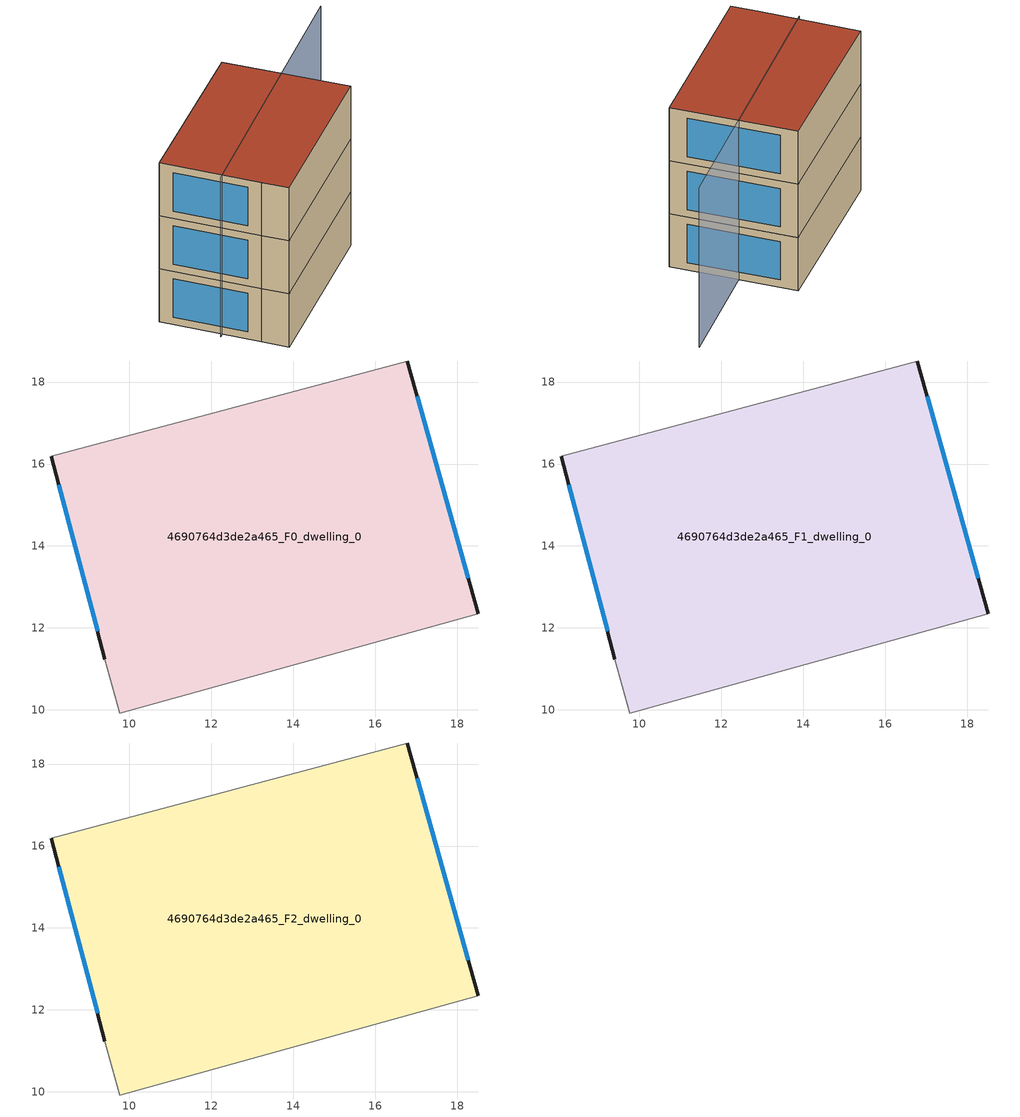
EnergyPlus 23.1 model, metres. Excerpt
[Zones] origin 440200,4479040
4690764d3de2a465_F0_dwelling_0
 floor ground (EU_floor_Construction): 16.78,18.51 18.51,12.35 9.77,9.92 9.41,11.24 8.1,16.19 z0
 wall outside (EU_wall_Construction): 8.1,16.19 9.41,11.24 / 18.51,12.35 16.78,18.51 z0:3
 wall adiabatic (EU_wall_Construction): 16.78,18.51 8.1,16.19 / 9.41,11.24 9.77,9.92 18.51,12.35 z0:3
 window (EU_Window_Construction): 8.28,15.5 9.22,11.92 / 18.27,13.21 17.02,17.66 z0.42:2.58
4690764d3de2a465_F1_dwelling_0
 floor to 4690764d3de2a465_F0_dwelling_0 (EU_floor_Construction): 16.78,18.51 18.51,12.35 9.77,9.92 9.4,11.24 8.1,16.19 z3
 wall outside (EU_wall_Construction): 8.1,16.19 9.41,11.24 / 18.51,12.35 16.78,18.51 z3:6
 wall adiabatic (EU_wall_Construction): 16.78,18.51 8.1,16.19 / 9.41,11.24 9.77,9.92 18.51,12.35 z3:6
 window (EU_Window_Construction): 8.28,15.5 9.22,11.92 / 18.27,13.21 17.02,17.66 z3.42:5.58
4690764d3de2a465_F2_dwelling_0
 floor to 4690764d3de2a465_F1_dwelling_0 (EU_floor_Construction): 16.78,18.51 18.51,12.35 9.77,9.92 9.4,11.24 8.1,16.19 z6
 wall outside (EU_wall_Construction): 8.1,16.19 9.41,11.24 / 18.51,12.35 16.78,18.51 z6:9
 wall adiabatic (EU_wall_Construction): 16.78,18.51 8.1,16.19 / 9.41,11.24 9.77,9.92 18.51,12.35 z6:9
 window (EU_Window_Construction): 8.28,15.5 9.22,11.92 / 18.27,13.21 17.02,17.66 z6.42:8.58
 roof outside (EU_roof_Construction): 18.51,12.35 16.78,18.51 8.1,16.19 9.41,11.24 9.77,9.92 z9
shading: 8.68,13.1 23.35,17.33 z0:9
[Building]
EU S2 Campaign: North Axis=0; Terrain=City; Solar Distribution=FullExterior
[Site:Location]
Madrid: Latitude=40.5; Longitude=-3.5; Time Zone=1; Elevation=609
[SizingPeriod:WeatherFileDays]
AnnualSizingPeriod: Begin Month=1; Begin Day of Month=1; End Month=12; End Day of Month=31; Day of Week for Start Day=Monday; Use Weather File Daylight Saving Period=No; Use Weather File Rain and Snow Indicators=No
[MATERIAL]
EU_InternalMass_Material: Roughness=MediumRough; Thickness=0.1; Conductivity=1; Density=1800; Specific Heat=900; Thermal Absorptance=0.9; Solar Absorptance=0.7; Visible Absorptance=0.7
[MATERIAL:NOMASS] Roughness=MediumRough; Thermal Absorptance=0.9; Solar Absorptance=0.7; Visible Absorptance=0.7
Name | Thermal Resistance
EU_wall_NoMass | 1.60022
EU_roof_NoMass | 1.57597
EU_floor_NoMass | 0.470652
[WINDOWMATERIAL:SIMPLEGLAZINGSYSTEM]
EU_Window_SimpleGlazing: UFactor=3.28802; Solar Heat Gain Coefficient=0.85; Visible Transmittance=0.85
[CONSTRUCTION]
EU_wall_Construction: EU_wall_NoMass
EU_roof_Construction: EU_roof_NoMass
EU_floor_Construction: EU_floor_NoMass
EU_Window_Construction: EU_Window_SimpleGlazing
EU_InternalMass_Construction: EU_InternalMass_Material
[ZONE] Type=1; Multiplier=1; Ceiling Height=autocalculate; Volume=174.674; Floor Area=autocalculate; Part of Total Floor Area=Yes
4690764d3de2a465_F0_dwelling_0; 4690764d3de2a465_F1_dwelling_0; 4690764d3de2a465_F2_dwelling_0
[INTERNALMASS] Construction=EU_InternalMass_Construction; Surface Area=58.2248
Name | Zone or ZoneList
4690764d3de2a465_F0_dwelling_0_EU_InternalMass | 4690764d3de2a465_F0_dwelling_0
4690764d3de2a465_F1_dwelling_0_EU_InternalMass | 4690764d3de2a465_F1_dwelling_0
4690764d3de2a465_F2_dwelling_0_EU_InternalMass | 4690764d3de2a465_F2_dwelling_0
[OTHEREQUIPMENT] Fuel Type=Electricity; Design Level Calculation Method=Watts/Area; Power per Zone Floor Area=1; Fraction Latent=0; Fraction Radiant=0; Fraction Lost=0; Carbon Dioxide Generation Rate=0; EndUse Subcategory=EU_Step8_InternalGains
Name | Zone or ZoneList or Space or SpaceList | Schedule
EU_Step8_InternalGain_4690764d3de2a465_F0_dwelling_0_f000 | 4690764d3de2a465_F0_dwelling_0 | EU_Step8_GainSchedule_4690764d3de2a465_F0_dwelling_0_f000
EU_Step8_InternalGain_4690764d3de2a465_F1_dwelling_0_f000 | 4690764d3de2a465_F1_dwelling_0 | EU_Step8_GainSchedule_4690764d3de2a465_F1_dwelling_0_f000
EU_Step8_InternalGain_4690764d3de2a465_F2_dwelling_0_f000 | 4690764d3de2a465_F2_dwelling_0 | EU_Step8_GainSchedule_4690764d3de2a465_F2_dwelling_0_f000
[ZONEVENTILATION:DESIGNFLOWRATE] Schedule=EU_AlwaysOn; Design Flow Rate Calculation Method=AirChanges/Hour; Air Changes per Hour=0.480704; Ventilation Type=Natural; Fan Pressure Rise=0; Fan Total Efficiency=1; Constant Term Coefficient=1; Temperature Term Coefficient=0; Velocity Term Coefficient=0; Velocity Squared Term Coefficient=0; Minimum Indoor Temperature=-100; Maximum Indoor Temperature=100; Delta Temperature=-100; Minimum Outdoor Temperature=-100; Maximum Outdoor Temperature=100; Maximum Wind Speed=40
Name | Zone or ZoneList or Space or SpaceList
EU_ConstantAir_4690764d3de2a465_F0_dwelling_0 | 4690764d3de2a465_F0_dwelling_0
EU_ConstantAir_4690764d3de2a465_F1_dwelling_0 | 4690764d3de2a465_F1_dwelling_0
EU_ConstantAir_4690764d3de2a465_F2_dwelling_0 | 4690764d3de2a465_F2_dwelling_0
[HVACTEMPLATE:THERMOSTAT] Constant Heating Setpoint=20; Constant Cooling Setpoint=50
EU_HeatOnly_4690764d3de2a465_F0_dwelling_0; EU_HeatOnly_4690764d3de2a465_F1_dwelling_0; EU_HeatOnly_4690764d3de2a465_F2_dwelling_0
[HVACTEMPLATE:ZONE:IDEALLOADSAIRSYSTEM] System Availability Schedule=EU_AlwaysOn; Maximum Heating Supply Air Temperature=50; Minimum Cooling Supply Air Temperature=13; Maximum Heating Supply Air Humidity Ratio=0.0156; Minimum Cooling Supply Air Humidity Ratio=0.0077; Heating Limit=NoLimit; Cooling Limit=NoLimit; Heating Availability Schedule=EU_AlwaysOn; Cooling Availability Schedule=EU_CoolingOff; Dehumidification Control Type=ConstantSensibleHeatRatio; Cooling Sensible Heat Ratio=0.7; Dehumidification Setpoint=60; Humidification Control Type=None; Humidification Setpoint=30; Outdoor Air Method=None; Outdoor Air Flow Rate per Person=0.00944; Outdoor Air Flow Rate per Zone Floor Area=0; Outdoor Air Flow Rate per Zone=0; Demand Controlled Ventilation Type=None; Outdoor Air Economizer Type=NoEconomizer; Heat Recovery Type=None; Sensible Heat Recovery Effectiveness=0.7; Latent Heat Recovery Effectiveness=0.65
Name | Template Thermostat
4690764d3de2a465_F0_dwelling_0 | EU_HeatOnly_4690764d3de2a465_F0_dwelling_0
4690764d3de2a465_F1_dwelling_0 | EU_HeatOnly_4690764d3de2a465_F1_dwelling_0
4690764d3de2a465_F2_dwelling_0 | EU_HeatOnly_4690764d3de2a465_F2_dwelling_0
[SIZING:ZONE] Zone Cooling Design Supply Air Temperature Input Method=SupplyAirTemperature; Zone Cooling Design Supply Air Temperature=13; Zone Heating Design Supply Air Temperature Input Method=SupplyAirTemperature; Zone Heating Design Supply Air Temperature=50; Zone Cooling Design Supply Air Humidity Ratio=0.008; Zone Heating Design Supply Air Humidity Ratio=0.008; Cooling Design Air Flow Method=DesignDay; Cooling Design Air Flow Rate=0; Cooling Minimum Air Flow per Zone Floor Area=0.000762; Cooling Minimum Air Flow=0; Cooling Minimum Air Flow Fraction=0.2; Heating Design Air Flow Method=DesignDay; Heating Design Air Flow Rate=0; Heating Maximum Air Flow per Zone Floor Area=0.002032; Heating Maximum Air Flow=0.141576; Heating Maximum Air Flow Fraction=0.3; Account for Dedicated Outdoor Air System=No; Dedicated Outdoor Air System Control Strategy=NeutralSupplyAir; Dedicated Outdoor Air Low Setpoint Temperature for Design=autosize; Dedicated Outdoor Air High Setpoint Temperature for Design=autosize; Zone Load Sizing Method=Sensible Load Only No Latent Load; Zone Latent Cooling Design Supply Air Humidity Ratio Input Method=HumidityRatioDifference; Zone Cooling Design Supply Air Humidity Ratio Difference=0.005; Zone Latent Heating Design Supply Air Humidity Ratio Input Method=HumidityRatioDifference; Zone Humidification Design Supply Air Humidity Ratio Difference=0.005
4690764d3de2a465_F0_dwelling_0; 4690764d3de2a465_F1_dwelling_0; 4690764d3de2a465_F2_dwelling_0
[SCHEDULE:CONSTANT]
Name | Hourly Value
EU_AlwaysOn | 1
EU_CoolingOff | 0
[SCHEDULE:FILE] Column Number=1; Rows to Skip at Top=0; Number of Hours of Data=8760; Column Separator=Comma; Interpolate to Timestep=No; Minutes per Item=60; Adjust Schedule for Daylight Savings=Yes
Name | File
EU_Step8_GainSchedule_4690764d3de2a465_F0_dwelling_0_f000 | ../../schedules/4690764d3de2a465/4690764d3de2a465_F0_dwelling_0_f000_gain.csv
EU_Step8_GainSchedule_4690764d3de2a465_F1_dwelling_0_f000 | ../../schedules/4690764d3de2a465/4690764d3de2a465_F1_dwelling_0_f000_gain.csv
EU_Step8_GainSchedule_4690764d3de2a465_F2_dwelling_0_f000 | ../../schedules/4690764d3de2a465/4690764d3de2a465_F2_dwelling_0_f000_gain.csv
